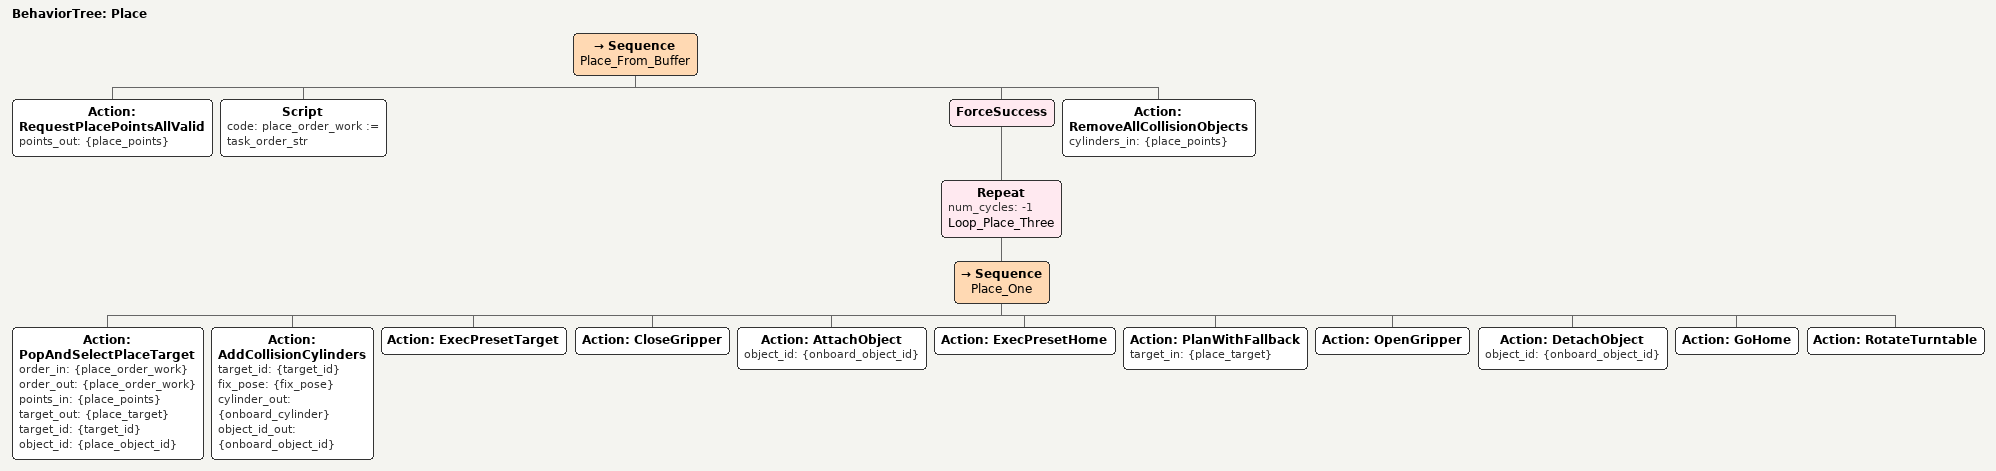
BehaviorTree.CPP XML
<root BTCPP_format="4">
  <BehaviorTree ID="Place">
    <Sequence name="Place_From_Buffer">

      <!-- 1) 视觉获取三个放置点坐标，必须全部有效 -->
      <Action ID="RequestPlacePointsAllValid"
              points_out="{place_points}"/>

      <!-- 调试：固定顺序 -->
      <Script code="place_order_work := task_order_str"/>

      <ForceSuccess>
        <Repeat num_cycles="-1" name="Loop_Place_Three">
          <Sequence name="Place_One">

            <!-- 从顺序中弹出目标，并选出对应放置点 -->
            <Action ID="PopAndSelectPlaceTarget"
                    order_in="{place_order_work}"
                    order_out="{place_order_work}"
                    points_in="{place_points}"
                    target_out="{place_target}"
                    target_id="{target_id}"
                    object_id="{place_object_id}"/>

            <!-- 从车上固定存放位抓取物块 -->
            <Action ID="AddCollisionCylinders"
                    target_id="{target_id}"
                    fix_pose="{fix_pose}"
                    cylinder_out="{onboard_cylinder}"
                    object_id_out="{onboard_object_id}"/>
            <Action ID="ExecPresetTarget"/>
            <Action ID="CloseGripper"/>
            <Action ID="AttachObject" object_id="{onboard_object_id}"/>
            <Action ID="ExecPresetHome"/>

            <!-- 放置到对应点（ -->
            <Action ID="PlanWithFallback"
                    target_in="{place_target}"/>
            <Action ID="OpenGripper"/>
            <Action ID="DetachObject" object_id="{onboard_object_id}"/>
            <Action ID="GoHome"/>

            <!-- 转盘旋转 -->
            <Action ID="RotateTurntable"/>

          </Sequence>
        </Repeat>
      </ForceSuccess>

      <!-- 清理所有障碍物 -->
      <Action ID="RemoveAllCollisionObjects"
              cylinders_in="{place_points}"/>

    </Sequence>
  </BehaviorTree>
</root>
